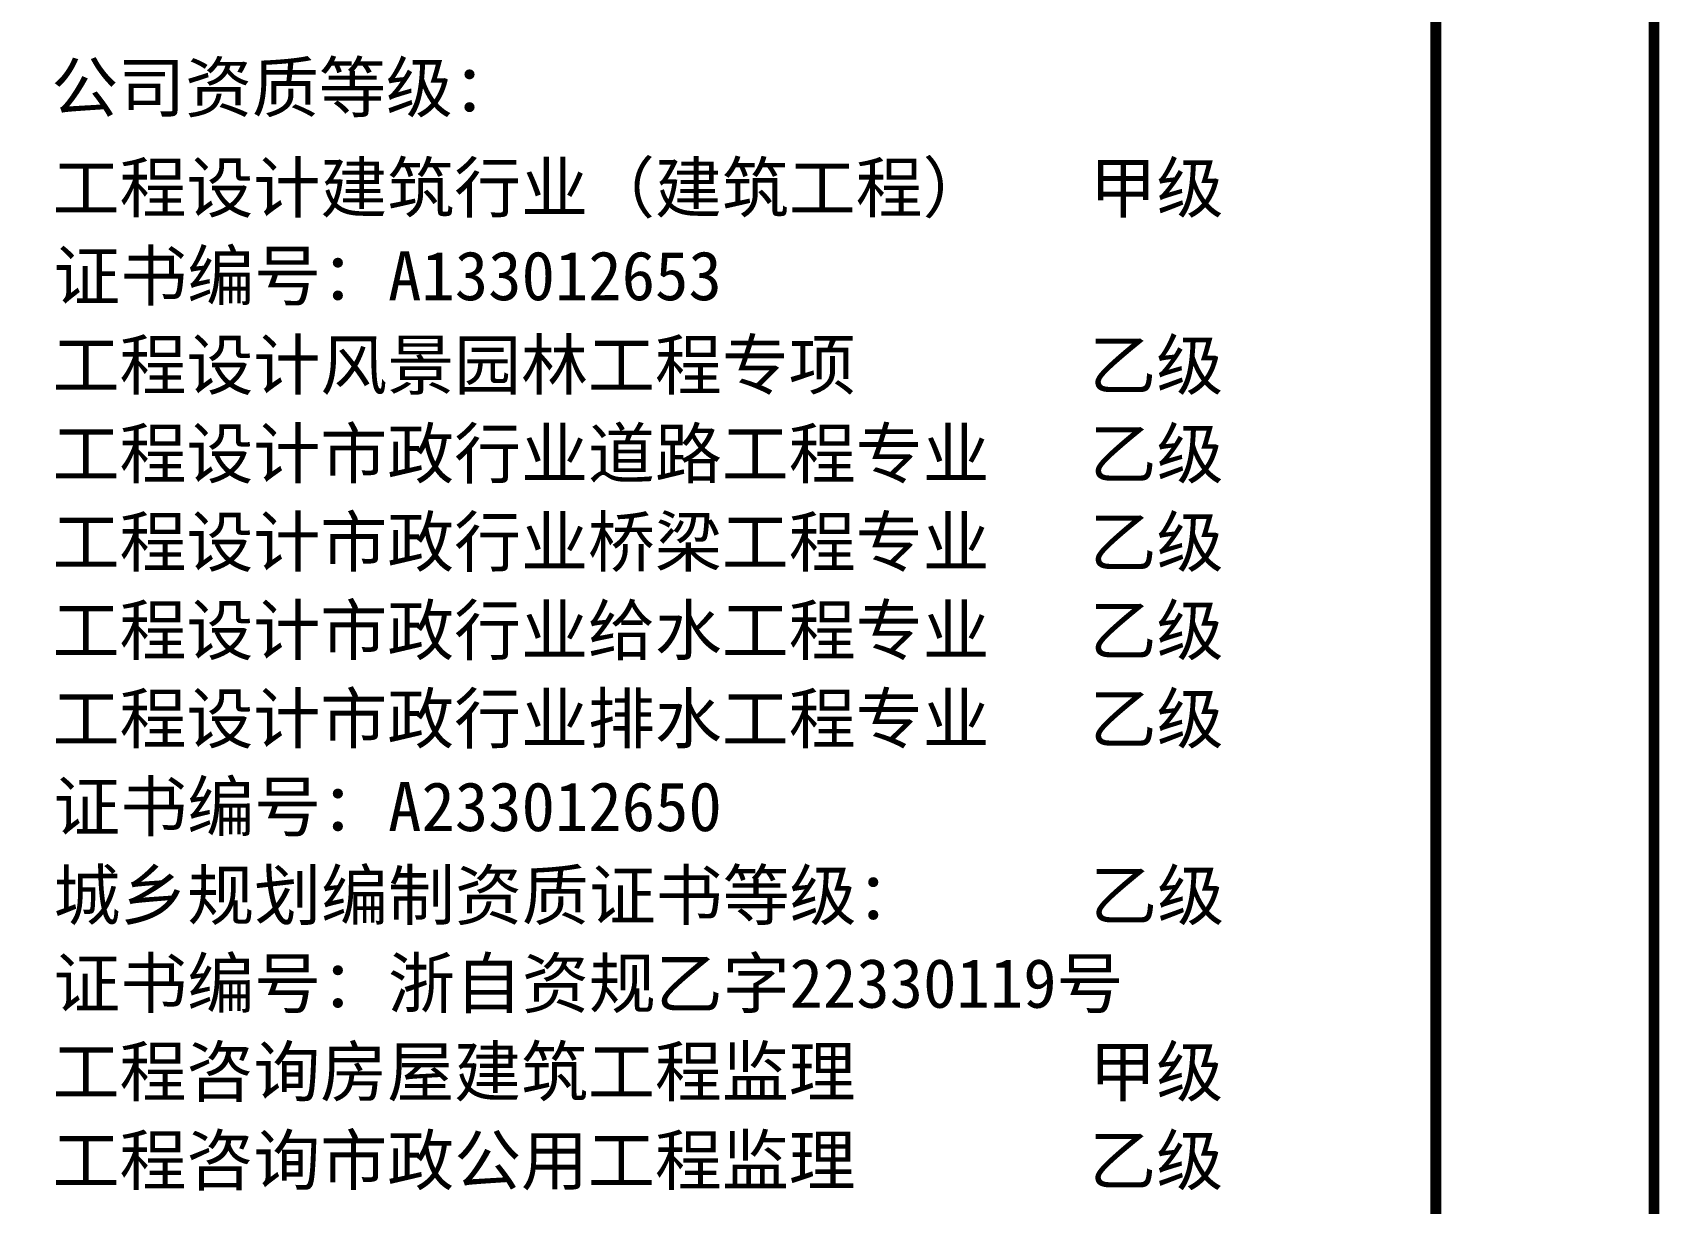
# Model space of a CAD drawing. Extents: x -452079 to 117456, y 3902 to 836955.
# Drawn here: x -272466 to -268736, y 171762 to 174447 of the extents above; entities that cross this region are included whole.
import ezdxf
from ezdxf.enums import TextEntityAlignment as Align

# ---------------------------------------------------------------- set-up
doc = ezdxf.new("R2010")
doc.units = 0
doc.header["$LTSCALE"] = 1000
doc.header["$MEASUREMENT"] = 0
doc.layers.add('0-cxFrame', color=155, linetype='Continuous')
doc.layers.add('A-AXIS-SYMB', color=3, linetype='Continuous')
doc.layers.add('0-cxText', color=131, linetype='Continuous', lineweight=25)
doc.styles.add('cx_biaoti', font='')
doc.styles.add('cx_tuming', font='')
doc.styles.add('cx_tuqian1', font='')
doc.styles.add('黑体', font='', dxfattribs={"height": 12})
doc.styles.get('cx_biaoti').set_extended_font_data('SimSun')
doc.styles.get('cx_tuming').set_extended_font_data('SimHei')
doc.styles.get('cx_tuqian1').set_extended_font_data('SimSun')
doc.styles.get('黑体').set_extended_font_data('SimHei')

# ---------------------------------------------------------------- blocks, each defined once
blk = doc.blocks.new('zjcx_TT(Dragon)')
at = {"layer": '0-cxFrame', "const_width": 30}
blk.add_lwpolyline([(-7000, -10200.2), (0, -10200.2), (0, 0), (-7000, 0)], close=True, dxfattribs=at)
at = {"color": 7, "style": 'cx_biaoti'}
for s, p in [('公司资质等级：', (-6350, -4700)), ('工程设计建筑行业（建筑工程）   甲级', (-6343.7, -5159.7)), ('证书编号：A133012653', (-6339.9, -5563.5)), ('工程设计风景园林工程专项       乙级', (-6343.7, -5972.3)), ('工程设计市政行业道路工程专业   乙级', (-6343.7, -6378.5)), ('工程设计市政行业桥梁工程专业   乙级', (-6343.7, -6783.5)), ('工程设计市政行业给水工程专业   乙级', (-6343.7, -7188.5)), ('工程设计市政行业排水工程专业   乙级', (-6343.7, -7593.5)), ('证书编号：A233012650', (-6339.9, -7997.3)), ('城乡规划编制资质证书等级：     乙级', (-6339.9, -8403.5)), ('证书编号：浙自资规乙字22330119号', (-6339.9, -8807.3)), ('工程咨询房屋建筑工程监理       甲级', (-6343.7, -9212.3)), ('工程咨询市政公用工程监理       乙级', (-6343.7, -9618.5))]:
    blk.add_text(s, height=225, dxfattribs=at).set_placement(p)
blk = doc.blocks.new('zjcx_T0(Dragon)')
at = {"layer": '0-cxFrame', "const_width": 50}
blk.add_lwpolyline([(0, 82100), (-7000, 82100), (-7000, 0), (0, 0)], close=True, dxfattribs=at)
at = {"layer": '0-cxFrame'}
blk.add_blockref('zjcx_TT(Dragon)', (0, 82100), dxfattribs=at)
blk = doc.blocks.new('TK22.A0 L(Dragon)')
at = {"layer": '0-cxFrame', "color": 7, "const_width": 0.5}
blk.add_lwpolyline([(0, 0), (-1189, 0), (-1189, 841), (0, 841)], close=True, dxfattribs=at)
at = {"layer": '0-cxFrame', "const_width": 0.5}
blk.add_lwpolyline([(-10, 10), (-80, 10), (-80, 831), (-10, 831)], close=True, dxfattribs=at)
at = {"layer": '0-cxFrame', "xscale": 0.01, "yscale": 0.01, "zscale": 0.01}
blk.add_blockref('zjcx_T0(Dragon)', (-10, 10), dxfattribs=at)
at = {"style": '黑体', "flags": 4}
blk.add_attdef('图幅', text='', height=3.3, dxfattribs=at).set_placement((-40, 3), align=Align.RIGHT)
at = {"layer": '0-cxText', "flags": 4}
for tag, height, style, p in [('建设单位', 3.5, 'cx_tuming', (-45, 240)), ('项目名称', 3.5, 'cx_tuming', (-45, 210)), ('子项名称', 3.5, 'cx_tuming', (-45, 180)), ('工程编号', 3.3, 'cx_tuqian1', (-35, 165)), ('图名1', 3.5, 'cx_tuming', (-45, 87)), ('图名2', 3.5, 'cx_tuming', (-45, 79)), ('图名3', 3.5, 'cx_tuming', (-45, 71)), ('出图日期', 3.3, 'cx_tuqian1', (-39, 60)), ('专业', 3.3, 'cx_tuqian1', (-55, 52)), ('图号', 3.3, 'cx_tuqian1', (-55, 44)), ('版次', 3.3, 'cx_tuqian1', (-20, 44))]:
    blk.add_attdef(tag, text='', height=height, dxfattribs=dict(at, style=style)).set_placement(p, align=Align.MIDDLE)

msp = doc.modelspace()

# ---------------------------------------------------------------- linework, layer by layer
at = {"layer": 'A-AXIS-SYMB'}
msp.add_lwpolyline([(-328198.56, 135064.62), (-268748.56, 135064.62), (-268748.56, 177114.62), (-328198.56, 177114.62)], close=True, dxfattribs=at)

# ---------------------------------------------------------------- block references
at = {"layer": '0-cxFrame', "xscale": 50, "yscale": 50, "zscale": 50}
msp.add_blockref('TK22.A0 L(Dragon)', (-268748.56, 135064.62), dxfattribs=at)

doc.saveas('drawing.dxf')
